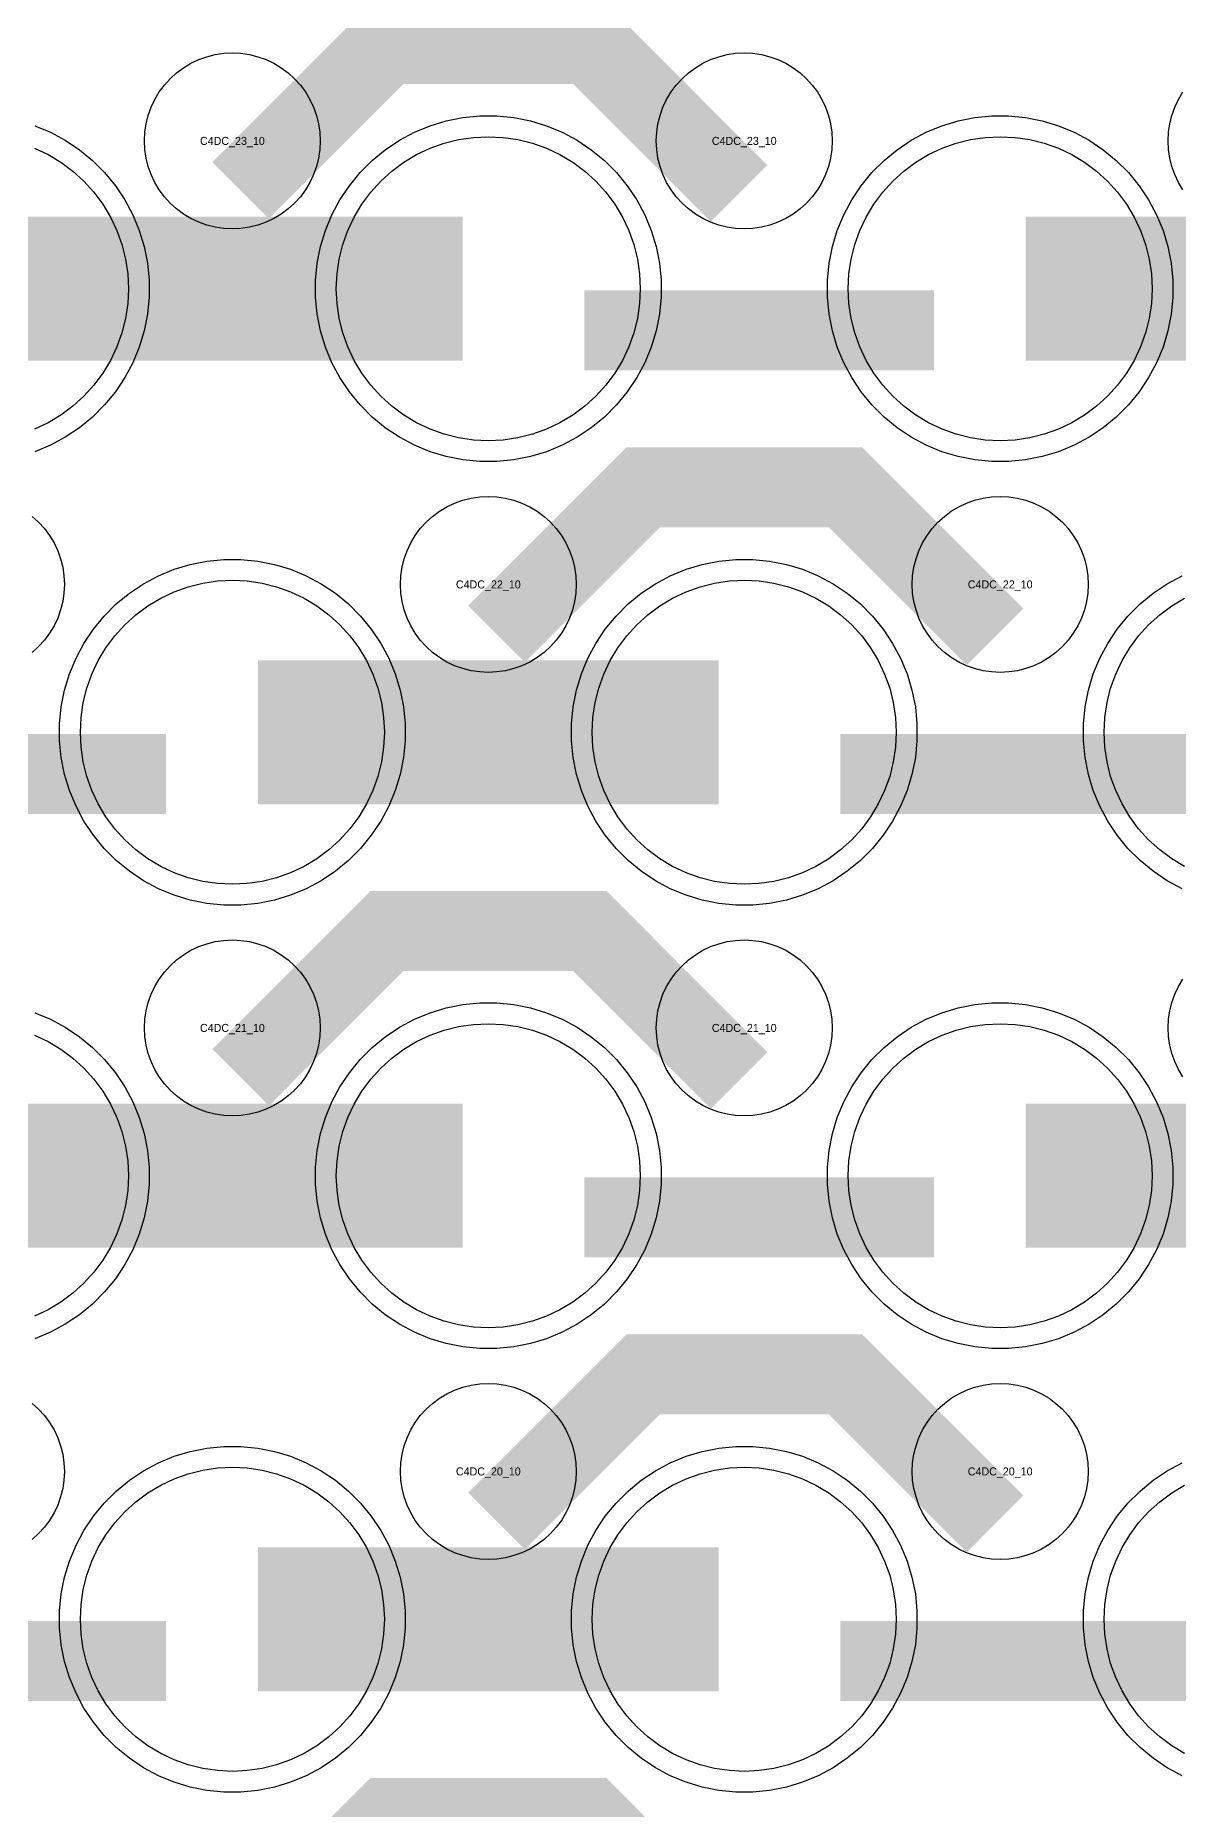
# Model space of a CAD drawing. Extents: x -11880 to 11880, y -14992 to 14992.
# Drawn here: x -8862 to -8504, y -12128 to -11573 of the extents above; entities that cross this region are included whole.
import ezdxf
from ezdxf.enums import TextEntityAlignment as Align

# ---------------------------------------------------------------- set-up
doc = ezdxf.new("R2010")
doc.units = 0
doc.header["$MEASUREMENT"] = 0
for name, color, linetype in [('GDS_775_DT_237', 138, 'CONTINUOUS'), ('RDL1_FS', 34, 'CONTINUOUS'), ('RDL_BS', 160, 'CONTINUOUS')]:
    doc.layers.add(name, color=color, linetype=linetype)

msp = doc.modelspace()

# ---------------------------------------------------------------- linework, layer by layer
at = {"layer": 'RDL1_FS', "color": 240, "true_color": 0xed1f24}
for points in [[(-8720, -11700.099), (-8724.657, -11699.87), (-8729.268, -11699.186), (-8733.791, -11698.054), (-8738.181, -11696.482), (-8742.395, -11694.49), (-8746.395, -11692.092), (-8750.14, -11689.314), (-8753.594, -11686.184), (-8756.724, -11682.73), (-8759.502, -11678.985), (-8761.9, -11674.985), (-8763.892, -11670.771), (-8765.464, -11666.381), (-8766.596, -11661.858), (-8767.28, -11657.247), (-8767.509, -11652.59), (-8767.28, -11647.933), (-8766.596, -11643.322), (-8765.464, -11638.799), (-8763.892, -11634.409), (-8761.9, -11630.195), (-8759.502, -11626.195), (-8756.724, -11622.45), (-8753.594, -11618.996), (-8750.14, -11615.866), (-8746.395, -11613.088), (-8742.395, -11610.69), (-8738.181, -11608.698), (-8733.791, -11607.126), (-8729.268, -11605.994), (-8724.657, -11605.31), (-8720, -11605.081), (-8715.343, -11605.31), (-8710.732, -11605.994), (-8706.209, -11607.126), (-8701.819, -11608.698), (-8697.605, -11610.69), (-8693.605, -11613.088), (-8689.86, -11615.866), (-8686.406, -11618.996), (-8683.276, -11622.45), (-8680.498, -11626.195), (-8678.1, -11630.195), (-8676.108, -11634.409), (-8674.536, -11638.799), (-8673.404, -11643.322), (-8672.72, -11647.933), (-8672.491, -11652.59), (-8672.72, -11657.247), (-8673.404, -11661.858), (-8674.536, -11666.381), (-8676.108, -11670.771), (-8678.1, -11674.985), (-8680.498, -11678.985), (-8683.276, -11682.73), (-8686.406, -11686.184), (-8689.86, -11689.314), (-8693.605, -11692.092), (-8697.605, -11694.49), (-8701.819, -11696.482), (-8706.209, -11698.054), (-8710.732, -11699.186), (-8715.343, -11699.87)], [(-8560, -11700.099), (-8564.657, -11699.87), (-8569.268, -11699.186), (-8573.791, -11698.054), (-8578.181, -11696.482), (-8582.395, -11694.49), (-8586.395, -11692.092), (-8590.14, -11689.314), (-8593.594, -11686.184), (-8596.724, -11682.73), (-8599.502, -11678.985), (-8601.9, -11674.985), (-8603.892, -11670.771), (-8605.464, -11666.381), (-8606.596, -11661.858), (-8607.28, -11657.247), (-8607.509, -11652.59), (-8607.28, -11647.933), (-8606.596, -11643.322), (-8605.464, -11638.799), (-8603.892, -11634.409), (-8601.9, -11630.195), (-8599.502, -11626.195), (-8596.724, -11622.45), (-8593.594, -11618.996), (-8590.14, -11615.866), (-8586.395, -11613.088), (-8582.395, -11610.69), (-8578.181, -11608.698), (-8573.791, -11607.126), (-8569.268, -11605.994), (-8564.657, -11605.31), (-8560, -11605.081), (-8555.343, -11605.31), (-8550.732, -11605.994), (-8546.209, -11607.126), (-8541.819, -11608.698), (-8537.605, -11610.69), (-8533.605, -11613.088), (-8529.86, -11615.866), (-8526.406, -11618.996), (-8523.276, -11622.45), (-8520.498, -11626.195), (-8518.1, -11630.195), (-8516.108, -11634.409), (-8514.536, -11638.799), (-8513.404, -11643.322), (-8512.72, -11647.933), (-8512.491, -11652.59), (-8512.72, -11657.247), (-8513.404, -11661.858), (-8514.536, -11666.381), (-8516.108, -11670.771), (-8518.1, -11674.985), (-8520.498, -11678.985), (-8523.276, -11682.73), (-8526.406, -11686.184), (-8529.86, -11689.314), (-8533.605, -11692.092), (-8537.605, -11694.49), (-8541.819, -11696.482), (-8546.209, -11698.054), (-8550.732, -11699.186), (-8555.343, -11699.87)], [(-8800, -12115.794), (-8804.657, -12115.565), (-8809.268, -12114.881), (-8813.791, -12113.749), (-8818.181, -12112.177), (-8822.395, -12110.185), (-8826.395, -12107.787), (-8830.14, -12105.009), (-8833.594, -12101.879), (-8836.724, -12098.425), (-8839.502, -12094.68), (-8841.9, -12090.68), (-8843.892, -12086.466), (-8845.464, -12082.076), (-8846.596, -12077.553), (-8847.28, -12072.942), (-8847.509, -12068.285), (-8847.28, -12063.628), (-8846.596, -12059.017), (-8845.464, -12054.494), (-8843.892, -12050.104), (-8841.9, -12045.89), (-8839.502, -12041.89), (-8836.724, -12038.145), (-8833.594, -12034.691), (-8830.14, -12031.561), (-8826.395, -12028.783), (-8822.395, -12026.385), (-8818.181, -12024.393), (-8813.791, -12022.821), (-8809.268, -12021.689), (-8804.657, -12021.005), (-8800, -12020.776), (-8795.343, -12021.005), (-8790.732, -12021.689), (-8786.209, -12022.821), (-8781.819, -12024.393), (-8777.605, -12026.385), (-8773.605, -12028.783), (-8769.86, -12031.561), (-8766.406, -12034.691), (-8763.276, -12038.145), (-8760.498, -12041.89), (-8758.1, -12045.89), (-8756.108, -12050.104), (-8754.536, -12054.494), (-8753.404, -12059.017), (-8752.72, -12063.628), (-8752.491, -12068.285), (-8752.72, -12072.942), (-8753.404, -12077.553), (-8754.536, -12082.076), (-8756.108, -12086.466), (-8758.1, -12090.68), (-8760.498, -12094.68), (-8763.276, -12098.425), (-8766.406, -12101.879), (-8769.86, -12105.009), (-8773.605, -12107.787), (-8777.605, -12110.185), (-8781.819, -12112.177), (-8786.209, -12113.749), (-8790.732, -12114.881), (-8795.343, -12115.565)], [(-8640, -12115.794), (-8644.657, -12115.565), (-8649.268, -12114.881), (-8653.791, -12113.749), (-8658.181, -12112.177), (-8662.395, -12110.185), (-8666.395, -12107.787), (-8670.14, -12105.009), (-8673.594, -12101.879), (-8676.724, -12098.425), (-8679.502, -12094.68), (-8681.9, -12090.68), (-8683.892, -12086.466), (-8685.464, -12082.076), (-8686.596, -12077.553), (-8687.28, -12072.942), (-8687.509, -12068.285), (-8687.28, -12063.628), (-8686.596, -12059.017), (-8685.464, -12054.494), (-8683.892, -12050.104), (-8681.9, -12045.89), (-8679.502, -12041.89), (-8676.724, -12038.145), (-8673.594, -12034.691), (-8670.14, -12031.561), (-8666.395, -12028.783), (-8662.395, -12026.385), (-8658.181, -12024.393), (-8653.791, -12022.821), (-8649.268, -12021.689), (-8644.657, -12021.005), (-8640, -12020.776), (-8635.343, -12021.005), (-8630.732, -12021.689), (-8626.209, -12022.821), (-8621.819, -12024.393), (-8617.605, -12026.385), (-8613.605, -12028.783), (-8609.86, -12031.561), (-8606.406, -12034.691), (-8603.276, -12038.145), (-8600.498, -12041.89), (-8598.1, -12045.89), (-8596.108, -12050.104), (-8594.536, -12054.494), (-8593.404, -12059.017), (-8592.72, -12063.628), (-8592.491, -12068.285), (-8592.72, -12072.942), (-8593.404, -12077.553), (-8594.536, -12082.076), (-8596.108, -12086.466), (-8598.1, -12090.68), (-8600.498, -12094.68), (-8603.276, -12098.425), (-8606.406, -12101.879), (-8609.86, -12105.009), (-8613.605, -12107.787), (-8617.605, -12110.185), (-8621.819, -12112.177), (-8626.209, -12113.749), (-8630.732, -12114.881), (-8635.343, -12115.565)]]:
    msp.add_lwpolyline(points, close=True, dxfattribs=at)
for points in [[(-8861.819, -11608.698), (-8857.605, -11610.69), (-8853.605, -11613.088), (-8849.86, -11615.866), (-8846.406, -11618.996), (-8843.276, -11622.45), (-8840.498, -11626.195), (-8838.1, -11630.195), (-8836.108, -11634.409), (-8834.536, -11638.799), (-8833.404, -11643.322), (-8832.72, -11647.933), (-8832.491, -11652.59), (-8832.72, -11657.247), (-8833.404, -11661.858), (-8834.536, -11666.381), (-8836.108, -11670.771), (-8838.1, -11674.985), (-8840.498, -11678.985), (-8843.276, -11682.73), (-8846.406, -11686.184), (-8849.86, -11689.314), (-8853.605, -11692.092), (-8857.605, -11694.49), (-8861.819, -11696.482)], [(-8502.395, -12110.185), (-8506.395, -12107.787), (-8510.14, -12105.009), (-8513.594, -12101.879), (-8516.724, -12098.425), (-8519.502, -12094.68), (-8521.9, -12090.68), (-8523.892, -12086.466), (-8525.464, -12082.076), (-8526.596, -12077.553), (-8527.28, -12072.942), (-8527.509, -12068.285), (-8527.28, -12063.628), (-8526.596, -12059.017), (-8525.464, -12054.494), (-8523.892, -12050.104), (-8521.9, -12045.89), (-8519.502, -12041.89), (-8516.724, -12038.145), (-8513.594, -12034.691), (-8510.14, -12031.561), (-8506.395, -12028.783), (-8502.395, -12026.385)]]:
    msp.add_lwpolyline(points, dxfattribs=at)
for points in [[(-8871.998, -11652.59, 45, 45, 0), (-8799.998, -11652.59, 45, 45, 0)], [(-8799.998, -11652.59, 45, 45, 0), (-8727.998, -11652.59, 45, 45, 0)], [(-8551.998, -11652.59, 45, 45, 0), (-8479.998, -11652.59, 45, 45, 0)], [(-8791.998, -12068.285, 45, 45, 0), (-8719.998, -12068.285, 45, 45, 0)], [(-8719.998, -12068.285, 45, 45, 0), (-8647.998, -12068.285, 45, 45, 0)]]:
    msp.add_lwpolyline(points, format="xyseb", dxfattribs=at)
at = {"layer": 'RDL1_FS'}
for points in [[(-8800, -11838.664), (-8804.657, -11838.435), (-8809.268, -11837.751), (-8813.791, -11836.619), (-8818.181, -11835.047), (-8822.395, -11833.055), (-8826.395, -11830.657), (-8830.14, -11827.879), (-8833.594, -11824.749), (-8836.724, -11821.295), (-8839.502, -11817.55), (-8841.9, -11813.55), (-8843.892, -11809.336), (-8845.464, -11804.946), (-8846.596, -11800.423), (-8847.28, -11795.812), (-8847.509, -11791.155), (-8847.28, -11786.498), (-8846.596, -11781.887), (-8845.464, -11777.364), (-8843.892, -11772.974), (-8841.9, -11768.76), (-8839.502, -11764.76), (-8836.724, -11761.015), (-8833.594, -11757.561), (-8830.14, -11754.431), (-8826.395, -11751.653), (-8822.395, -11749.255), (-8818.181, -11747.263), (-8813.791, -11745.691), (-8809.268, -11744.559), (-8804.657, -11743.875), (-8800, -11743.646), (-8795.343, -11743.875), (-8790.732, -11744.559), (-8786.209, -11745.691), (-8781.819, -11747.263), (-8777.605, -11749.255), (-8773.605, -11751.653), (-8769.86, -11754.431), (-8766.406, -11757.561), (-8763.276, -11761.015), (-8760.498, -11764.76), (-8758.1, -11768.76), (-8756.108, -11772.974), (-8754.536, -11777.364), (-8753.404, -11781.887), (-8752.72, -11786.498), (-8752.491, -11791.155), (-8752.72, -11795.812), (-8753.404, -11800.423), (-8754.536, -11804.946), (-8756.108, -11809.336), (-8758.1, -11813.55), (-8760.498, -11817.55), (-8763.276, -11821.295), (-8766.406, -11824.749), (-8769.86, -11827.879), (-8773.605, -11830.657), (-8777.605, -11833.055), (-8781.819, -11835.047), (-8786.209, -11836.619), (-8790.732, -11837.751), (-8795.343, -11838.435)], [(-8640, -11838.664), (-8644.657, -11838.435), (-8649.268, -11837.751), (-8653.791, -11836.619), (-8658.181, -11835.047), (-8662.395, -11833.055), (-8666.395, -11830.657), (-8670.14, -11827.879), (-8673.594, -11824.749), (-8676.724, -11821.295), (-8679.502, -11817.55), (-8681.9, -11813.55), (-8683.892, -11809.336), (-8685.464, -11804.946), (-8686.596, -11800.423), (-8687.28, -11795.812), (-8687.509, -11791.155), (-8687.28, -11786.498), (-8686.596, -11781.887), (-8685.464, -11777.364), (-8683.892, -11772.974), (-8681.9, -11768.76), (-8679.502, -11764.76), (-8676.724, -11761.015), (-8673.594, -11757.561), (-8670.14, -11754.431), (-8666.395, -11751.653), (-8662.395, -11749.255), (-8658.181, -11747.263), (-8653.791, -11745.691), (-8649.268, -11744.559), (-8644.657, -11743.875), (-8640, -11743.646), (-8635.343, -11743.875), (-8630.732, -11744.559), (-8626.209, -11745.691), (-8621.819, -11747.263), (-8617.605, -11749.255), (-8613.605, -11751.653), (-8609.86, -11754.431), (-8606.406, -11757.561), (-8603.276, -11761.015), (-8600.498, -11764.76), (-8598.1, -11768.76), (-8596.108, -11772.974), (-8594.536, -11777.364), (-8593.404, -11781.887), (-8592.72, -11786.498), (-8592.491, -11791.155), (-8592.72, -11795.812), (-8593.404, -11800.423), (-8594.536, -11804.946), (-8596.108, -11809.336), (-8598.1, -11813.55), (-8600.498, -11817.55), (-8603.276, -11821.295), (-8606.406, -11824.749), (-8609.86, -11827.879), (-8613.605, -11830.657), (-8617.605, -11833.055), (-8621.819, -11835.047), (-8626.209, -11836.619), (-8630.732, -11837.751), (-8635.343, -11838.435)], [(-8720, -11977.229), (-8724.657, -11977), (-8729.268, -11976.316), (-8733.791, -11975.184), (-8738.181, -11973.612), (-8742.395, -11971.62), (-8746.395, -11969.222), (-8750.14, -11966.444), (-8753.594, -11963.314), (-8756.724, -11959.86), (-8759.502, -11956.115), (-8761.9, -11952.115), (-8763.892, -11947.901), (-8765.464, -11943.511), (-8766.596, -11938.988), (-8767.28, -11934.377), (-8767.509, -11929.72), (-8767.28, -11925.063), (-8766.596, -11920.452), (-8765.464, -11915.929), (-8763.892, -11911.539), (-8761.9, -11907.325), (-8759.502, -11903.325), (-8756.724, -11899.58), (-8753.594, -11896.126), (-8750.14, -11892.996), (-8746.395, -11890.218), (-8742.395, -11887.82), (-8738.181, -11885.828), (-8733.791, -11884.256), (-8729.268, -11883.124), (-8724.657, -11882.44), (-8720, -11882.211), (-8715.343, -11882.44), (-8710.732, -11883.124), (-8706.209, -11884.256), (-8701.819, -11885.828), (-8697.605, -11887.82), (-8693.605, -11890.218), (-8689.86, -11892.996), (-8686.406, -11896.126), (-8683.276, -11899.58), (-8680.498, -11903.325), (-8678.1, -11907.325), (-8676.108, -11911.539), (-8674.536, -11915.929), (-8673.404, -11920.452), (-8672.72, -11925.063), (-8672.491, -11929.72), (-8672.72, -11934.377), (-8673.404, -11938.988), (-8674.536, -11943.511), (-8676.108, -11947.901), (-8678.1, -11952.115), (-8680.498, -11956.115), (-8683.276, -11959.86), (-8686.406, -11963.314), (-8689.86, -11966.444), (-8693.605, -11969.222), (-8697.605, -11971.62), (-8701.819, -11973.612), (-8706.209, -11975.184), (-8710.732, -11976.316), (-8715.343, -11977)], [(-8560, -11977.229), (-8564.657, -11977), (-8569.268, -11976.316), (-8573.791, -11975.184), (-8578.181, -11973.612), (-8582.395, -11971.62), (-8586.395, -11969.222), (-8590.14, -11966.444), (-8593.594, -11963.314), (-8596.724, -11959.86), (-8599.502, -11956.115), (-8601.9, -11952.115), (-8603.892, -11947.901), (-8605.464, -11943.511), (-8606.596, -11938.988), (-8607.28, -11934.377), (-8607.509, -11929.72), (-8607.28, -11925.063), (-8606.596, -11920.452), (-8605.464, -11915.929), (-8603.892, -11911.539), (-8601.9, -11907.325), (-8599.502, -11903.325), (-8596.724, -11899.58), (-8593.594, -11896.126), (-8590.14, -11892.996), (-8586.395, -11890.218), (-8582.395, -11887.82), (-8578.181, -11885.828), (-8573.791, -11884.256), (-8569.268, -11883.124), (-8564.657, -11882.44), (-8560, -11882.211), (-8555.343, -11882.44), (-8550.732, -11883.124), (-8546.209, -11884.256), (-8541.819, -11885.828), (-8537.605, -11887.82), (-8533.605, -11890.218), (-8529.86, -11892.996), (-8526.406, -11896.126), (-8523.276, -11899.58), (-8520.498, -11903.325), (-8518.1, -11907.325), (-8516.108, -11911.539), (-8514.536, -11915.929), (-8513.404, -11920.452), (-8512.72, -11925.063), (-8512.491, -11929.72), (-8512.72, -11934.377), (-8513.404, -11938.988), (-8514.536, -11943.511), (-8516.108, -11947.901), (-8518.1, -11952.115), (-8520.498, -11956.115), (-8523.276, -11959.86), (-8526.406, -11963.314), (-8529.86, -11966.444), (-8533.605, -11969.222), (-8537.605, -11971.62), (-8541.819, -11973.612), (-8546.209, -11975.184), (-8550.732, -11976.316), (-8555.343, -11977)]]:
    msp.add_lwpolyline(points, close=True, dxfattribs=at)
for points in [[(-8502.395, -11833.055), (-8506.395, -11830.657), (-8510.14, -11827.879), (-8513.594, -11824.749), (-8516.724, -11821.295), (-8519.502, -11817.55), (-8521.9, -11813.55), (-8523.892, -11809.336), (-8525.464, -11804.946), (-8526.596, -11800.423), (-8527.28, -11795.812), (-8527.509, -11791.155), (-8527.28, -11786.498), (-8526.596, -11781.887), (-8525.464, -11777.364), (-8523.892, -11772.974), (-8521.9, -11768.76), (-8519.502, -11764.76), (-8516.724, -11761.015), (-8513.594, -11757.561), (-8510.14, -11754.431), (-8506.395, -11751.653), (-8502.395, -11749.255)], [(-8861.819, -11885.828), (-8857.605, -11887.82), (-8853.605, -11890.218), (-8849.86, -11892.996), (-8846.406, -11896.126), (-8843.276, -11899.58), (-8840.498, -11903.325), (-8838.1, -11907.325), (-8836.108, -11911.539), (-8834.536, -11915.929), (-8833.404, -11920.452), (-8832.72, -11925.063), (-8832.491, -11929.72), (-8832.72, -11934.377), (-8833.404, -11938.988), (-8834.536, -11943.511), (-8836.108, -11947.901), (-8838.1, -11952.115), (-8840.498, -11956.115), (-8843.276, -11959.86), (-8846.406, -11963.314), (-8849.86, -11966.444), (-8853.605, -11969.222), (-8857.605, -11971.62), (-8861.819, -11973.612)]]:
    msp.add_lwpolyline(points, dxfattribs=at)
for points in [[(-8791.998, -11791.155, 45, 45, 0), (-8719.998, -11791.155, 45, 45, 0)], [(-8719.998, -11791.155, 45, 45, 0), (-8647.998, -11791.155, 45, 45, 0)], [(-8871.998, -11929.72, 45, 45, 0), (-8799.998, -11929.72, 45, 45, 0)], [(-8799.998, -11929.72, 45, 45, 0), (-8727.998, -11929.72, 45, 45, 0)], [(-8551.998, -11929.72, 45, 45, 0), (-8479.998, -11929.72, 45, 45, 0)]]:
    msp.add_lwpolyline(points, format="xyseb", dxfattribs=at)
at = {"layer": 'RDL_BS'}
for points in [[(-8797.438, -11621.904, 25, 25, 0), (-8751.623, -11576.089, 25, 25, 0), (-8718.07, -11576.089, 25, 25, 0)], [(-8641.599, -11622.803, 25, 25, 0), (-8688.313, -11576.089, 25, 25, 0), (-8718.071, -11576.089, 25, 25, 0)], [(-8717.438, -11760.469, 25, 25, 0), (-8671.623, -11714.654, 25, 25, 0), (-8638.07, -11714.654, 25, 25, 0)], [(-8561.599, -11761.368, 25, 25, 0), (-8608.313, -11714.654, 25, 25, 0), (-8638.071, -11714.654, 25, 25, 0)], [(-8929.984, -11804.168, 25, 25, 0), (-8820.719, -11804.168, 25, 25, 0)], [(-8609.984, -11804.168, 25, 25, 0), (-8500.719, -11804.168, 25, 25, 0)], [(-8797.438, -11899.034, 25, 25, 0), (-8751.623, -11853.219, 25, 25, 0), (-8718.07, -11853.219, 25, 25, 0)], [(-8641.599, -11899.933, 25, 25, 0), (-8688.313, -11853.219, 25, 25, 0), (-8718.071, -11853.219, 25, 25, 0)], [(-8689.984, -11942.733, 25, 25, 0), (-8580.719, -11942.733, 25, 25, 0)], [(-8717.438, -12037.599, 25, 25, 0), (-8671.623, -11991.784, 25, 25, 0), (-8638.07, -11991.784, 25, 25, 0)], [(-8561.599, -12038.498, 25, 25, 0), (-8608.313, -11991.784, 25, 25, 0), (-8638.071, -11991.784, 25, 25, 0)], [(-8797.438, -12176.159, 25, 25, 0), (-8751.623, -12130.344, 25, 25, 0), (-8718.07, -12130.344, 25, 25, 0)], [(-8641.599, -12177.058, 25, 25, 0), (-8688.313, -12130.344, 25, 25, 0), (-8718.071, -12130.344, 25, 25, 0)]]:
    msp.add_lwpolyline(points, format="xyseb", dxfattribs=at)
for points in [[(-8800, -11633.896), (-8802.693, -11633.764), (-8805.365, -11633.368), (-8807.984, -11632.711), (-8810.519, -11631.804), (-8812.956, -11630.652), (-8815.28, -11629.259), (-8817.443, -11627.656), (-8819.442, -11625.844), (-8821.254, -11623.845), (-8822.857, -11621.682), (-8824.25, -11619.358), (-8825.402, -11616.921), (-8826.309, -11614.386), (-8826.966, -11611.767), (-8827.362, -11609.095), (-8827.494, -11606.402), (-8827.362, -11603.709), (-8826.966, -11601.037), (-8826.309, -11598.418), (-8825.402, -11595.883), (-8824.25, -11593.446), (-8822.857, -11591.122), (-8821.254, -11588.959), (-8819.442, -11586.96), (-8817.443, -11585.148), (-8815.28, -11583.545), (-8812.956, -11582.152), (-8810.519, -11581), (-8807.984, -11580.093), (-8805.365, -11579.436), (-8802.693, -11579.04), (-8800, -11578.908), (-8797.307, -11579.04), (-8794.635, -11579.436), (-8792.016, -11580.093), (-8789.481, -11581), (-8787.044, -11582.152), (-8784.72, -11583.545), (-8782.557, -11585.148), (-8780.558, -11586.96), (-8778.746, -11588.959), (-8777.143, -11591.122), (-8775.75, -11593.446), (-8774.598, -11595.883), (-8773.691, -11598.418), (-8773.034, -11601.037), (-8772.638, -11603.709), (-8772.506, -11606.402), (-8772.638, -11609.095), (-8773.034, -11611.767), (-8773.691, -11614.386), (-8774.598, -11616.921), (-8775.75, -11619.358), (-8777.143, -11621.682), (-8778.746, -11623.845), (-8780.558, -11625.844), (-8782.557, -11627.656), (-8784.72, -11629.259), (-8787.044, -11630.652), (-8789.481, -11631.804), (-8792.016, -11632.711), (-8794.635, -11633.368), (-8797.307, -11633.764)], [(-8640, -11633.896), (-8642.693, -11633.764), (-8645.365, -11633.368), (-8647.984, -11632.711), (-8650.519, -11631.804), (-8652.956, -11630.652), (-8655.28, -11629.259), (-8657.443, -11627.656), (-8659.442, -11625.844), (-8661.254, -11623.845), (-8662.857, -11621.682), (-8664.25, -11619.358), (-8665.402, -11616.921), (-8666.309, -11614.386), (-8666.966, -11611.767), (-8667.362, -11609.095), (-8667.494, -11606.402), (-8667.362, -11603.709), (-8666.966, -11601.037), (-8666.309, -11598.418), (-8665.402, -11595.883), (-8664.25, -11593.446), (-8662.857, -11591.122), (-8661.254, -11588.959), (-8659.442, -11586.96), (-8657.443, -11585.148), (-8655.28, -11583.545), (-8652.956, -11582.152), (-8650.519, -11581), (-8647.984, -11580.093), (-8645.365, -11579.436), (-8642.693, -11579.04), (-8640, -11578.908), (-8637.307, -11579.04), (-8634.635, -11579.436), (-8632.016, -11580.093), (-8629.481, -11581), (-8627.044, -11582.152), (-8624.72, -11583.545), (-8622.557, -11585.148), (-8620.558, -11586.96), (-8618.746, -11588.959), (-8617.143, -11591.122), (-8615.75, -11593.446), (-8614.598, -11595.883), (-8613.691, -11598.418), (-8613.034, -11601.037), (-8612.638, -11603.709), (-8612.506, -11606.402), (-8612.638, -11609.095), (-8613.034, -11611.767), (-8613.691, -11614.386), (-8614.598, -11616.921), (-8615.75, -11619.358), (-8617.143, -11621.682), (-8618.746, -11623.845), (-8620.558, -11625.844), (-8622.557, -11627.656), (-8624.72, -11629.259), (-8627.044, -11630.652), (-8629.481, -11631.804), (-8632.016, -11632.711), (-8634.635, -11633.368), (-8637.307, -11633.764)], [(-8720, -11772.461), (-8722.693, -11772.329), (-8725.365, -11771.933), (-8727.984, -11771.276), (-8730.519, -11770.369), (-8732.956, -11769.217), (-8735.28, -11767.824), (-8737.443, -11766.221), (-8739.442, -11764.409), (-8741.254, -11762.41), (-8742.857, -11760.247), (-8744.25, -11757.923), (-8745.402, -11755.486), (-8746.309, -11752.951), (-8746.966, -11750.332), (-8747.362, -11747.66), (-8747.494, -11744.967), (-8747.362, -11742.274), (-8746.966, -11739.602), (-8746.309, -11736.983), (-8745.402, -11734.448), (-8744.25, -11732.011), (-8742.857, -11729.687), (-8741.254, -11727.524), (-8739.442, -11725.525), (-8737.443, -11723.713), (-8735.28, -11722.11), (-8732.956, -11720.717), (-8730.519, -11719.565), (-8727.984, -11718.658), (-8725.365, -11718.001), (-8722.693, -11717.605), (-8720, -11717.473), (-8717.307, -11717.605), (-8714.635, -11718.001), (-8712.016, -11718.658), (-8709.481, -11719.565), (-8707.044, -11720.717), (-8704.72, -11722.11), (-8702.557, -11723.713), (-8700.558, -11725.525), (-8698.746, -11727.524), (-8697.143, -11729.687), (-8695.75, -11732.011), (-8694.598, -11734.448), (-8693.691, -11736.983), (-8693.034, -11739.602), (-8692.638, -11742.274), (-8692.506, -11744.967), (-8692.638, -11747.66), (-8693.034, -11750.332), (-8693.691, -11752.951), (-8694.598, -11755.486), (-8695.75, -11757.923), (-8697.143, -11760.247), (-8698.746, -11762.41), (-8700.558, -11764.409), (-8702.557, -11766.221), (-8704.72, -11767.824), (-8707.044, -11769.217), (-8709.481, -11770.369), (-8712.016, -11771.276), (-8714.635, -11771.933), (-8717.307, -11772.329)], [(-8560, -11772.461), (-8562.693, -11772.329), (-8565.365, -11771.933), (-8567.984, -11771.276), (-8570.519, -11770.369), (-8572.956, -11769.217), (-8575.28, -11767.824), (-8577.443, -11766.221), (-8579.442, -11764.409), (-8581.254, -11762.41), (-8582.857, -11760.247), (-8584.25, -11757.923), (-8585.402, -11755.486), (-8586.309, -11752.951), (-8586.966, -11750.332), (-8587.362, -11747.66), (-8587.494, -11744.967), (-8587.362, -11742.274), (-8586.966, -11739.602), (-8586.309, -11736.983), (-8585.402, -11734.448), (-8584.25, -11732.011), (-8582.857, -11729.687), (-8581.254, -11727.524), (-8579.442, -11725.525), (-8577.443, -11723.713), (-8575.28, -11722.11), (-8572.956, -11720.717), (-8570.519, -11719.565), (-8567.984, -11718.658), (-8565.365, -11718.001), (-8562.693, -11717.605), (-8560, -11717.473), (-8557.307, -11717.605), (-8554.635, -11718.001), (-8552.016, -11718.658), (-8549.481, -11719.565), (-8547.044, -11720.717), (-8544.72, -11722.11), (-8542.557, -11723.713), (-8540.558, -11725.525), (-8538.746, -11727.524), (-8537.143, -11729.687), (-8535.75, -11732.011), (-8534.598, -11734.448), (-8533.691, -11736.983), (-8533.034, -11739.602), (-8532.638, -11742.274), (-8532.506, -11744.967), (-8532.638, -11747.66), (-8533.034, -11750.332), (-8533.691, -11752.951), (-8534.598, -11755.486), (-8535.75, -11757.923), (-8537.143, -11760.247), (-8538.746, -11762.41), (-8540.558, -11764.409), (-8542.557, -11766.221), (-8544.72, -11767.824), (-8547.044, -11769.217), (-8549.481, -11770.369), (-8552.016, -11771.276), (-8554.635, -11771.933), (-8557.307, -11772.329)], [(-8802.644, -11845.155), (-8807.938, -11844.638), (-8813.165, -11843.592), (-8818.205, -11842.061), (-8823.115, -11840.03), (-8827.777, -11837.538), (-8832.191, -11834.591), (-8836.292, -11831.229), (-8840.074, -11827.447), (-8843.436, -11823.346), (-8846.383, -11818.932), (-8848.875, -11814.27), (-8850.906, -11809.36), (-8852.437, -11804.32), (-8853.483, -11799.093), (-8854, -11793.799), (-8854, -11788.511), (-8853.483, -11783.217), (-8852.437, -11777.99), (-8850.906, -11772.95), (-8848.875, -11768.04), (-8846.383, -11763.378), (-8843.436, -11758.964), (-8840.074, -11754.863), (-8836.292, -11751.081), (-8832.191, -11747.719), (-8827.777, -11744.772), (-8823.115, -11742.28), (-8818.205, -11740.249), (-8813.165, -11738.718), (-8807.938, -11737.672), (-8802.644, -11737.155), (-8797.356, -11737.155), (-8792.062, -11737.672), (-8786.835, -11738.718), (-8781.795, -11740.249), (-8776.885, -11742.28), (-8772.223, -11744.772), (-8767.809, -11747.719), (-8763.708, -11751.081), (-8759.926, -11754.863), (-8756.564, -11758.964), (-8753.617, -11763.378), (-8751.125, -11768.04), (-8749.094, -11772.95), (-8747.563, -11777.99), (-8746.517, -11783.217), (-8746, -11788.511), (-8746, -11793.799), (-8746.517, -11799.093), (-8747.563, -11804.32), (-8749.094, -11809.36), (-8751.125, -11814.27), (-8753.617, -11818.932), (-8756.564, -11823.346), (-8759.926, -11827.447), (-8763.708, -11831.229), (-8767.809, -11834.591), (-8772.223, -11837.538), (-8776.885, -11840.03), (-8781.795, -11842.061), (-8786.835, -11843.592), (-8792.062, -11844.638), (-8797.356, -11845.155)], [(-8642.644, -11845.155), (-8647.938, -11844.638), (-8653.165, -11843.592), (-8658.205, -11842.061), (-8663.115, -11840.03), (-8667.777, -11837.538), (-8672.191, -11834.591), (-8676.292, -11831.229), (-8680.074, -11827.447), (-8683.436, -11823.346), (-8686.383, -11818.932), (-8688.875, -11814.27), (-8690.906, -11809.36), (-8692.437, -11804.32), (-8693.483, -11799.093), (-8694, -11793.799), (-8694, -11788.511), (-8693.483, -11783.217), (-8692.437, -11777.99), (-8690.906, -11772.95), (-8688.875, -11768.04), (-8686.383, -11763.378), (-8683.436, -11758.964), (-8680.074, -11754.863), (-8676.292, -11751.081), (-8672.191, -11747.719), (-8667.777, -11744.772), (-8663.115, -11742.28), (-8658.205, -11740.249), (-8653.165, -11738.718), (-8647.938, -11737.672), (-8642.644, -11737.155), (-8637.356, -11737.155), (-8632.062, -11737.672), (-8626.835, -11738.718), (-8621.795, -11740.249), (-8616.885, -11742.28), (-8612.223, -11744.772), (-8607.809, -11747.719), (-8603.708, -11751.081), (-8599.926, -11754.863), (-8596.564, -11758.964), (-8593.617, -11763.378), (-8591.125, -11768.04), (-8589.094, -11772.95), (-8587.563, -11777.99), (-8586.517, -11783.217), (-8586, -11788.511), (-8586, -11793.799), (-8586.517, -11799.093), (-8587.563, -11804.32), (-8589.094, -11809.36), (-8591.125, -11814.27), (-8593.617, -11818.932), (-8596.564, -11823.346), (-8599.926, -11827.447), (-8603.708, -11831.229), (-8607.809, -11834.591), (-8612.223, -11837.538), (-8616.885, -11840.03), (-8621.795, -11842.061), (-8626.835, -11843.592), (-8632.062, -11844.638), (-8637.356, -11845.155)], [(-8800, -11911.026), (-8802.693, -11910.894), (-8805.365, -11910.498), (-8807.984, -11909.841), (-8810.519, -11908.934), (-8812.956, -11907.782), (-8815.28, -11906.389), (-8817.443, -11904.786), (-8819.442, -11902.974), (-8821.254, -11900.975), (-8822.857, -11898.812), (-8824.25, -11896.488), (-8825.402, -11894.051), (-8826.309, -11891.516), (-8826.966, -11888.897), (-8827.362, -11886.225), (-8827.494, -11883.532), (-8827.362, -11880.839), (-8826.966, -11878.167), (-8826.309, -11875.548), (-8825.402, -11873.013), (-8824.25, -11870.576), (-8822.857, -11868.252), (-8821.254, -11866.089), (-8819.442, -11864.09), (-8817.443, -11862.278), (-8815.28, -11860.675), (-8812.956, -11859.282), (-8810.519, -11858.13), (-8807.984, -11857.223), (-8805.365, -11856.566), (-8802.693, -11856.17), (-8800, -11856.038), (-8797.307, -11856.17), (-8794.635, -11856.566), (-8792.016, -11857.223), (-8789.481, -11858.13), (-8787.044, -11859.282), (-8784.72, -11860.675), (-8782.557, -11862.278), (-8780.558, -11864.09), (-8778.746, -11866.089), (-8777.143, -11868.252), (-8775.75, -11870.576), (-8774.598, -11873.013), (-8773.691, -11875.548), (-8773.034, -11878.167), (-8772.638, -11880.839), (-8772.506, -11883.532), (-8772.638, -11886.225), (-8773.034, -11888.897), (-8773.691, -11891.516), (-8774.598, -11894.051), (-8775.75, -11896.488), (-8777.143, -11898.812), (-8778.746, -11900.975), (-8780.558, -11902.974), (-8782.557, -11904.786), (-8784.72, -11906.389), (-8787.044, -11907.782), (-8789.481, -11908.934), (-8792.016, -11909.841), (-8794.635, -11910.498), (-8797.307, -11910.894)], [(-8640, -11911.026), (-8642.693, -11910.894), (-8645.365, -11910.498), (-8647.984, -11909.841), (-8650.519, -11908.934), (-8652.956, -11907.782), (-8655.28, -11906.389), (-8657.443, -11904.786), (-8659.442, -11902.974), (-8661.254, -11900.975), (-8662.857, -11898.812), (-8664.25, -11896.488), (-8665.402, -11894.051), (-8666.309, -11891.516), (-8666.966, -11888.897), (-8667.362, -11886.225), (-8667.494, -11883.532), (-8667.362, -11880.839), (-8666.966, -11878.167), (-8666.309, -11875.548), (-8665.402, -11873.013), (-8664.25, -11870.576), (-8662.857, -11868.252), (-8661.254, -11866.089), (-8659.442, -11864.09), (-8657.443, -11862.278), (-8655.28, -11860.675), (-8652.956, -11859.282), (-8650.519, -11858.13), (-8647.984, -11857.223), (-8645.365, -11856.566), (-8642.693, -11856.17), (-8640, -11856.038), (-8637.307, -11856.17), (-8634.635, -11856.566), (-8632.016, -11857.223), (-8629.481, -11858.13), (-8627.044, -11859.282), (-8624.72, -11860.675), (-8622.557, -11862.278), (-8620.558, -11864.09), (-8618.746, -11866.089), (-8617.143, -11868.252), (-8615.75, -11870.576), (-8614.598, -11873.013), (-8613.691, -11875.548), (-8613.034, -11878.167), (-8612.638, -11880.839), (-8612.506, -11883.532), (-8612.638, -11886.225), (-8613.034, -11888.897), (-8613.691, -11891.516), (-8614.598, -11894.051), (-8615.75, -11896.488), (-8617.143, -11898.812), (-8618.746, -11900.975), (-8620.558, -11902.974), (-8622.557, -11904.786), (-8624.72, -11906.389), (-8627.044, -11907.782), (-8629.481, -11908.934), (-8632.016, -11909.841), (-8634.635, -11910.498), (-8637.307, -11910.894)], [(-8722.644, -11983.72), (-8727.938, -11983.203), (-8733.165, -11982.157), (-8738.205, -11980.626), (-8743.115, -11978.595), (-8747.777, -11976.103), (-8752.191, -11973.156), (-8756.292, -11969.794), (-8760.074, -11966.012), (-8763.436, -11961.911), (-8766.383, -11957.497), (-8768.875, -11952.835), (-8770.906, -11947.925), (-8772.437, -11942.885), (-8773.483, -11937.658), (-8774, -11932.364), (-8774, -11927.076), (-8773.483, -11921.782), (-8772.437, -11916.555), (-8770.906, -11911.515), (-8768.875, -11906.605), (-8766.383, -11901.943), (-8763.436, -11897.529), (-8760.074, -11893.428), (-8756.292, -11889.646), (-8752.191, -11886.284), (-8747.777, -11883.337), (-8743.115, -11880.845), (-8738.205, -11878.814), (-8733.165, -11877.283), (-8727.938, -11876.237), (-8722.644, -11875.72), (-8717.356, -11875.72), (-8712.062, -11876.237), (-8706.835, -11877.283), (-8701.795, -11878.814), (-8696.885, -11880.845), (-8692.223, -11883.337), (-8687.809, -11886.284), (-8683.708, -11889.646), (-8679.926, -11893.428), (-8676.564, -11897.529), (-8673.617, -11901.943), (-8671.125, -11906.605), (-8669.094, -11911.515), (-8667.563, -11916.555), (-8666.517, -11921.782), (-8666, -11927.076), (-8666, -11932.364), (-8666.517, -11937.658), (-8667.563, -11942.885), (-8669.094, -11947.925), (-8671.125, -11952.835), (-8673.617, -11957.497), (-8676.564, -11961.911), (-8679.926, -11966.012), (-8683.708, -11969.794), (-8687.809, -11973.156), (-8692.223, -11976.103), (-8696.885, -11978.595), (-8701.795, -11980.626), (-8706.835, -11982.157), (-8712.062, -11983.203), (-8717.356, -11983.72)], [(-8562.644, -11983.72), (-8567.938, -11983.203), (-8573.165, -11982.157), (-8578.205, -11980.626), (-8583.115, -11978.595), (-8587.777, -11976.103), (-8592.191, -11973.156), (-8596.292, -11969.794), (-8600.074, -11966.012), (-8603.436, -11961.911), (-8606.383, -11957.497), (-8608.875, -11952.835), (-8610.906, -11947.925), (-8612.437, -11942.885), (-8613.483, -11937.658), (-8614, -11932.364), (-8614, -11927.076), (-8613.483, -11921.782), (-8612.437, -11916.555), (-8610.906, -11911.515), (-8608.875, -11906.605), (-8606.383, -11901.943), (-8603.436, -11897.529), (-8600.074, -11893.428), (-8596.292, -11889.646), (-8592.191, -11886.284), (-8587.777, -11883.337), (-8583.115, -11880.845), (-8578.205, -11878.814), (-8573.165, -11877.283), (-8567.938, -11876.237), (-8562.644, -11875.72), (-8557.356, -11875.72), (-8552.062, -11876.237), (-8546.835, -11877.283), (-8541.795, -11878.814), (-8536.885, -11880.845), (-8532.223, -11883.337), (-8527.809, -11886.284), (-8523.708, -11889.646), (-8519.926, -11893.428), (-8516.564, -11897.529), (-8513.617, -11901.943), (-8511.125, -11906.605), (-8509.094, -11911.515), (-8507.563, -11916.555), (-8506.517, -11921.782), (-8506, -11927.076), (-8506, -11932.364), (-8506.517, -11937.658), (-8507.563, -11942.885), (-8509.094, -11947.925), (-8511.125, -11952.835), (-8513.617, -11957.497), (-8516.564, -11961.911), (-8519.926, -11966.012), (-8523.708, -11969.794), (-8527.809, -11973.156), (-8532.223, -11976.103), (-8536.885, -11978.595), (-8541.795, -11980.626), (-8546.835, -11982.157), (-8552.062, -11983.203), (-8557.356, -11983.72)], [(-8720, -12049.591), (-8722.693, -12049.459), (-8725.365, -12049.063), (-8727.984, -12048.406), (-8730.519, -12047.499), (-8732.956, -12046.347), (-8735.28, -12044.954), (-8737.443, -12043.351), (-8739.442, -12041.539), (-8741.254, -12039.54), (-8742.857, -12037.377), (-8744.25, -12035.053), (-8745.402, -12032.616), (-8746.309, -12030.081), (-8746.966, -12027.462), (-8747.362, -12024.79), (-8747.494, -12022.097), (-8747.362, -12019.404), (-8746.966, -12016.732), (-8746.309, -12014.113), (-8745.402, -12011.578), (-8744.25, -12009.141), (-8742.857, -12006.817), (-8741.254, -12004.654), (-8739.442, -12002.655), (-8737.443, -12000.843), (-8735.28, -11999.24), (-8732.956, -11997.847), (-8730.519, -11996.695), (-8727.984, -11995.788), (-8725.365, -11995.131), (-8722.693, -11994.735), (-8720, -11994.603), (-8717.307, -11994.735), (-8714.635, -11995.131), (-8712.016, -11995.788), (-8709.481, -11996.695), (-8707.044, -11997.847), (-8704.72, -11999.24), (-8702.557, -12000.843), (-8700.558, -12002.655), (-8698.746, -12004.654), (-8697.143, -12006.817), (-8695.75, -12009.141), (-8694.598, -12011.578), (-8693.691, -12014.113), (-8693.034, -12016.732), (-8692.638, -12019.404), (-8692.506, -12022.097), (-8692.638, -12024.79), (-8693.034, -12027.462), (-8693.691, -12030.081), (-8694.598, -12032.616), (-8695.75, -12035.053), (-8697.143, -12037.377), (-8698.746, -12039.54), (-8700.558, -12041.539), (-8702.557, -12043.351), (-8704.72, -12044.954), (-8707.044, -12046.347), (-8709.481, -12047.499), (-8712.016, -12048.406), (-8714.635, -12049.063), (-8717.307, -12049.459)], [(-8560, -12049.591), (-8562.693, -12049.459), (-8565.365, -12049.063), (-8567.984, -12048.406), (-8570.519, -12047.499), (-8572.956, -12046.347), (-8575.28, -12044.954), (-8577.443, -12043.351), (-8579.442, -12041.539), (-8581.254, -12039.54), (-8582.857, -12037.377), (-8584.25, -12035.053), (-8585.402, -12032.616), (-8586.309, -12030.081), (-8586.966, -12027.462), (-8587.362, -12024.79), (-8587.494, -12022.097), (-8587.362, -12019.404), (-8586.966, -12016.732), (-8586.309, -12014.113), (-8585.402, -12011.578), (-8584.25, -12009.141), (-8582.857, -12006.817), (-8581.254, -12004.654), (-8579.442, -12002.655), (-8577.443, -12000.843), (-8575.28, -11999.24), (-8572.956, -11997.847), (-8570.519, -11996.695), (-8567.984, -11995.788), (-8565.365, -11995.131), (-8562.693, -11994.735), (-8560, -11994.603), (-8557.307, -11994.735), (-8554.635, -11995.131), (-8552.016, -11995.788), (-8549.481, -11996.695), (-8547.044, -11997.847), (-8544.72, -11999.24), (-8542.557, -12000.843), (-8540.558, -12002.655), (-8538.746, -12004.654), (-8537.143, -12006.817), (-8535.75, -12009.141), (-8534.598, -12011.578), (-8533.691, -12014.113), (-8533.034, -12016.732), (-8532.638, -12019.404), (-8532.506, -12022.097), (-8532.638, -12024.79), (-8533.034, -12027.462), (-8533.691, -12030.081), (-8534.598, -12032.616), (-8535.75, -12035.053), (-8537.143, -12037.377), (-8538.746, -12039.54), (-8540.558, -12041.539), (-8542.557, -12043.351), (-8544.72, -12044.954), (-8547.044, -12046.347), (-8549.481, -12047.499), (-8552.016, -12048.406), (-8554.635, -12049.063), (-8557.307, -12049.459)]]:
    msp.add_lwpolyline(points, close=True, dxfattribs=at)
for points in [[(-8502.857, -11621.682), (-8504.25, -11619.358), (-8505.402, -11616.921), (-8506.309, -11614.386), (-8506.966, -11611.767), (-8507.362, -11609.095), (-8507.494, -11606.402), (-8507.362, -11603.709), (-8506.966, -11601.037), (-8506.309, -11598.418), (-8505.402, -11595.883), (-8504.25, -11593.446), (-8502.857, -11591.122)], [(-8862.557, -11723.713), (-8860.558, -11725.525), (-8858.746, -11727.524), (-8857.143, -11729.687), (-8855.75, -11732.011), (-8854.598, -11734.448), (-8853.691, -11736.983), (-8853.034, -11739.602), (-8852.638, -11742.274), (-8852.506, -11744.967), (-8852.638, -11747.66), (-8853.034, -11750.332), (-8853.691, -11752.951), (-8854.598, -11755.486), (-8855.75, -11757.923), (-8857.143, -11760.247), (-8858.746, -11762.41), (-8860.558, -11764.409), (-8862.557, -11766.221)], [(-8503.115, -11840.03), (-8507.777, -11837.538), (-8512.191, -11834.591), (-8516.292, -11831.229), (-8520.074, -11827.447), (-8523.436, -11823.346), (-8526.383, -11818.932), (-8528.875, -11814.27), (-8530.906, -11809.36), (-8532.437, -11804.32), (-8533.483, -11799.093), (-8534, -11793.799), (-8534, -11788.511), (-8533.483, -11783.217), (-8532.437, -11777.99), (-8530.906, -11772.95), (-8528.875, -11768.04), (-8526.383, -11763.378), (-8523.436, -11758.964), (-8520.074, -11754.863), (-8516.292, -11751.081), (-8512.191, -11747.719), (-8507.777, -11744.772), (-8503.115, -11742.28)], [(-8502.857, -11898.812), (-8504.25, -11896.488), (-8505.402, -11894.051), (-8506.309, -11891.516), (-8506.966, -11888.897), (-8507.362, -11886.225), (-8507.494, -11883.532), (-8507.362, -11880.839), (-8506.966, -11878.167), (-8506.309, -11875.548), (-8505.402, -11873.013), (-8504.25, -11870.576), (-8502.857, -11868.252)], [(-8861.795, -11878.814), (-8856.885, -11880.845), (-8852.223, -11883.337), (-8847.809, -11886.284), (-8843.708, -11889.646), (-8839.926, -11893.428), (-8836.564, -11897.529), (-8833.617, -11901.943), (-8831.125, -11906.605), (-8829.094, -11911.515), (-8827.563, -11916.555), (-8826.517, -11921.782), (-8826, -11927.076), (-8826, -11932.364), (-8826.517, -11937.658), (-8827.563, -11942.885), (-8829.094, -11947.925), (-8831.125, -11952.835), (-8833.617, -11957.497), (-8836.564, -11961.911), (-8839.926, -11966.012), (-8843.708, -11969.794), (-8847.809, -11973.156), (-8852.223, -11976.103), (-8856.885, -11978.595), (-8861.795, -11980.626)], [(-8862.557, -12000.843), (-8860.558, -12002.655), (-8858.746, -12004.654), (-8857.143, -12006.817), (-8855.75, -12009.141), (-8854.598, -12011.578), (-8853.691, -12014.113), (-8853.034, -12016.732), (-8852.638, -12019.404), (-8852.506, -12022.097), (-8852.638, -12024.79), (-8853.034, -12027.462), (-8853.691, -12030.081), (-8854.598, -12032.616), (-8855.75, -12035.053), (-8857.143, -12037.377), (-8858.746, -12039.54), (-8860.558, -12041.539), (-8862.557, -12043.351)]]:
    msp.add_lwpolyline(points, dxfattribs=at)
at = {"layer": 'RDL_BS', "color": 240, "true_color": 0xed1f24}
for points in [[(-8722.644, -11706.59), (-8727.938, -11706.073), (-8733.165, -11705.027), (-8738.205, -11703.496), (-8743.115, -11701.465), (-8747.777, -11698.973), (-8752.191, -11696.026), (-8756.292, -11692.664), (-8760.074, -11688.882), (-8763.436, -11684.781), (-8766.383, -11680.367), (-8768.875, -11675.705), (-8770.906, -11670.795), (-8772.437, -11665.755), (-8773.483, -11660.528), (-8774, -11655.234), (-8774, -11649.946), (-8773.483, -11644.652), (-8772.437, -11639.425), (-8770.906, -11634.385), (-8768.875, -11629.475), (-8766.383, -11624.813), (-8763.436, -11620.399), (-8760.074, -11616.298), (-8756.292, -11612.516), (-8752.191, -11609.154), (-8747.777, -11606.207), (-8743.115, -11603.715), (-8738.205, -11601.684), (-8733.165, -11600.153), (-8727.938, -11599.107), (-8722.644, -11598.59), (-8717.356, -11598.59), (-8712.062, -11599.107), (-8706.835, -11600.153), (-8701.795, -11601.684), (-8696.885, -11603.715), (-8692.223, -11606.207), (-8687.809, -11609.154), (-8683.708, -11612.516), (-8679.926, -11616.298), (-8676.564, -11620.399), (-8673.617, -11624.813), (-8671.125, -11629.475), (-8669.094, -11634.385), (-8667.563, -11639.425), (-8666.517, -11644.652), (-8666, -11649.946), (-8666, -11655.234), (-8666.517, -11660.528), (-8667.563, -11665.755), (-8669.094, -11670.795), (-8671.125, -11675.705), (-8673.617, -11680.367), (-8676.564, -11684.781), (-8679.926, -11688.882), (-8683.708, -11692.664), (-8687.809, -11696.026), (-8692.223, -11698.973), (-8696.885, -11701.465), (-8701.795, -11703.496), (-8706.835, -11705.027), (-8712.062, -11706.073), (-8717.356, -11706.59)], [(-8562.644, -11706.59), (-8567.938, -11706.073), (-8573.165, -11705.027), (-8578.205, -11703.496), (-8583.115, -11701.465), (-8587.777, -11698.973), (-8592.191, -11696.026), (-8596.292, -11692.664), (-8600.074, -11688.882), (-8603.436, -11684.781), (-8606.383, -11680.367), (-8608.875, -11675.705), (-8610.906, -11670.795), (-8612.437, -11665.755), (-8613.483, -11660.528), (-8614, -11655.234), (-8614, -11649.946), (-8613.483, -11644.652), (-8612.437, -11639.425), (-8610.906, -11634.385), (-8608.875, -11629.475), (-8606.383, -11624.813), (-8603.436, -11620.399), (-8600.074, -11616.298), (-8596.292, -11612.516), (-8592.191, -11609.154), (-8587.777, -11606.207), (-8583.115, -11603.715), (-8578.205, -11601.684), (-8573.165, -11600.153), (-8567.938, -11599.107), (-8562.644, -11598.59), (-8557.356, -11598.59), (-8552.062, -11599.107), (-8546.835, -11600.153), (-8541.795, -11601.684), (-8536.885, -11603.715), (-8532.223, -11606.207), (-8527.809, -11609.154), (-8523.708, -11612.516), (-8519.926, -11616.298), (-8516.564, -11620.399), (-8513.617, -11624.813), (-8511.125, -11629.475), (-8509.094, -11634.385), (-8507.563, -11639.425), (-8506.517, -11644.652), (-8506, -11649.946), (-8506, -11655.234), (-8506.517, -11660.528), (-8507.563, -11665.755), (-8509.094, -11670.795), (-8511.125, -11675.705), (-8513.617, -11680.367), (-8516.564, -11684.781), (-8519.926, -11688.882), (-8523.708, -11692.664), (-8527.809, -11696.026), (-8532.223, -11698.973), (-8536.885, -11701.465), (-8541.795, -11703.496), (-8546.835, -11705.027), (-8552.062, -11706.073), (-8557.356, -11706.59)], [(-8802.644, -12122.285), (-8807.938, -12121.768), (-8813.165, -12120.722), (-8818.205, -12119.191), (-8823.115, -12117.16), (-8827.777, -12114.668), (-8832.191, -12111.721), (-8836.292, -12108.359), (-8840.074, -12104.577), (-8843.436, -12100.476), (-8846.383, -12096.062), (-8848.875, -12091.4), (-8850.906, -12086.49), (-8852.437, -12081.45), (-8853.483, -12076.223), (-8854, -12070.929), (-8854, -12065.641), (-8853.483, -12060.347), (-8852.437, -12055.12), (-8850.906, -12050.08), (-8848.875, -12045.17), (-8846.383, -12040.508), (-8843.436, -12036.094), (-8840.074, -12031.993), (-8836.292, -12028.211), (-8832.191, -12024.849), (-8827.777, -12021.902), (-8823.115, -12019.41), (-8818.205, -12017.379), (-8813.165, -12015.848), (-8807.938, -12014.802), (-8802.644, -12014.285), (-8797.356, -12014.285), (-8792.062, -12014.802), (-8786.835, -12015.848), (-8781.795, -12017.379), (-8776.885, -12019.41), (-8772.223, -12021.902), (-8767.809, -12024.849), (-8763.708, -12028.211), (-8759.926, -12031.993), (-8756.564, -12036.094), (-8753.617, -12040.508), (-8751.125, -12045.17), (-8749.094, -12050.08), (-8747.563, -12055.12), (-8746.517, -12060.347), (-8746, -12065.641), (-8746, -12070.929), (-8746.517, -12076.223), (-8747.563, -12081.45), (-8749.094, -12086.49), (-8751.125, -12091.4), (-8753.617, -12096.062), (-8756.564, -12100.476), (-8759.926, -12104.577), (-8763.708, -12108.359), (-8767.809, -12111.721), (-8772.223, -12114.668), (-8776.885, -12117.16), (-8781.795, -12119.191), (-8786.835, -12120.722), (-8792.062, -12121.768), (-8797.356, -12122.285)], [(-8642.644, -12122.285), (-8647.938, -12121.768), (-8653.165, -12120.722), (-8658.205, -12119.191), (-8663.115, -12117.16), (-8667.777, -12114.668), (-8672.191, -12111.721), (-8676.292, -12108.359), (-8680.074, -12104.577), (-8683.436, -12100.476), (-8686.383, -12096.062), (-8688.875, -12091.4), (-8690.906, -12086.49), (-8692.437, -12081.45), (-8693.483, -12076.223), (-8694, -12070.929), (-8694, -12065.641), (-8693.483, -12060.347), (-8692.437, -12055.12), (-8690.906, -12050.08), (-8688.875, -12045.17), (-8686.383, -12040.508), (-8683.436, -12036.094), (-8680.074, -12031.993), (-8676.292, -12028.211), (-8672.191, -12024.849), (-8667.777, -12021.902), (-8663.115, -12019.41), (-8658.205, -12017.379), (-8653.165, -12015.848), (-8647.938, -12014.802), (-8642.644, -12014.285), (-8637.356, -12014.285), (-8632.062, -12014.802), (-8626.835, -12015.848), (-8621.795, -12017.379), (-8616.885, -12019.41), (-8612.223, -12021.902), (-8607.809, -12024.849), (-8603.708, -12028.211), (-8599.926, -12031.993), (-8596.564, -12036.094), (-8593.617, -12040.508), (-8591.125, -12045.17), (-8589.094, -12050.08), (-8587.563, -12055.12), (-8586.517, -12060.347), (-8586, -12065.641), (-8586, -12070.929), (-8586.517, -12076.223), (-8587.563, -12081.45), (-8589.094, -12086.49), (-8591.125, -12091.4), (-8593.617, -12096.062), (-8596.564, -12100.476), (-8599.926, -12104.577), (-8603.708, -12108.359), (-8607.809, -12111.721), (-8612.223, -12114.668), (-8616.885, -12117.16), (-8621.795, -12119.191), (-8626.835, -12120.722), (-8632.062, -12121.768), (-8637.356, -12122.285)]]:
    msp.add_lwpolyline(points, close=True, dxfattribs=at)
for points in [[(-8861.795, -11601.684), (-8856.885, -11603.715), (-8852.223, -11606.207), (-8847.809, -11609.154), (-8843.708, -11612.516), (-8839.926, -11616.298), (-8836.564, -11620.399), (-8833.617, -11624.813), (-8831.125, -11629.475), (-8829.094, -11634.385), (-8827.563, -11639.425), (-8826.517, -11644.652), (-8826, -11649.946), (-8826, -11655.234), (-8826.517, -11660.528), (-8827.563, -11665.755), (-8829.094, -11670.795), (-8831.125, -11675.705), (-8833.617, -11680.367), (-8836.564, -11684.781), (-8839.926, -11688.882), (-8843.708, -11692.664), (-8847.809, -11696.026), (-8852.223, -11698.973), (-8856.885, -11701.465), (-8861.795, -11703.496)], [(-8503.115, -12117.16), (-8507.777, -12114.668), (-8512.191, -12111.721), (-8516.292, -12108.359), (-8520.074, -12104.577), (-8523.436, -12100.476), (-8526.383, -12096.062), (-8528.875, -12091.4), (-8530.906, -12086.49), (-8532.437, -12081.45), (-8533.483, -12076.223), (-8534, -12070.929), (-8534, -12065.641), (-8533.483, -12060.347), (-8532.437, -12055.12), (-8530.906, -12050.08), (-8528.875, -12045.17), (-8526.383, -12040.508), (-8523.436, -12036.094), (-8520.074, -12031.993), (-8516.292, -12028.211), (-8512.191, -12024.849), (-8507.777, -12021.902), (-8503.115, -12019.41)]]:
    msp.add_lwpolyline(points, dxfattribs=at)
for points in [[(-8689.984, -11665.603, 25, 25, 0), (-8580.719, -11665.603, 25, 25, 0)], [(-8929.984, -12081.298, 25, 25, 0), (-8820.719, -12081.298, 25, 25, 0)], [(-8609.984, -12081.298, 25, 25, 0), (-8500.719, -12081.298, 25, 25, 0)]]:
    msp.add_lwpolyline(points, format="xyseb", dxfattribs=at)

# ---------------------------------------------------------------- texts
at = {"layer": 'GDS_775_DT_237'}
for s, p in [('C4DC_23_10', (-8800, -11606.402)), ('C4DC_23_10', (-8800, -11606.402)), ('C4DC_23_10', (-8640, -11606.402)), ('C4DC_23_10', (-8640, -11606.402)), ('C4DC_22_10', (-8720, -11744.967)), ('C4DC_22_10', (-8720, -11744.967)), ('C4DC_22_10', (-8560, -11744.967)), ('C4DC_22_10', (-8560, -11744.967)), ('C4DC_21_10', (-8800, -11883.532)), ('C4DC_21_10', (-8800, -11883.532)), ('C4DC_21_10', (-8640, -11883.532)), ('C4DC_21_10', (-8640, -11883.532)), ('C4DC_20_10', (-8720, -12022.097)), ('C4DC_20_10', (-8720, -12022.097)), ('C4DC_20_10', (-8560, -12022.097)), ('C4DC_20_10', (-8560, -12022.097))]:
    msp.add_text(s, height=2.5, dxfattribs=at).set_placement(p, align=Align.MIDDLE_CENTER)

doc.saveas('drawing.dxf')
